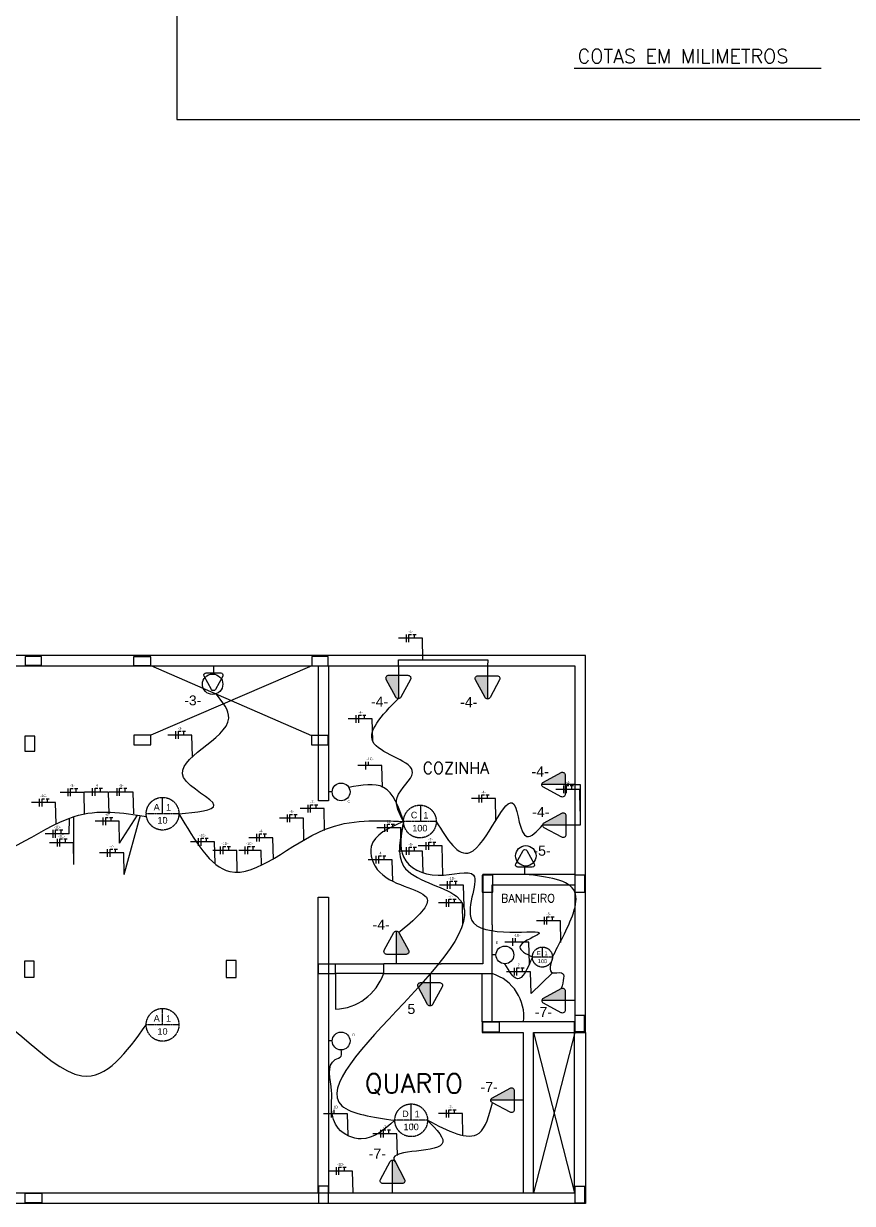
# Model space of a CAD drawing. Header units: millimetres. Extents: x -38738 to 42872, y -691 to 46851.
# Drawn here: x 11570 to 22714, y -204 to 15654 of the extents above; entities that cross this region are included whole.
import ezdxf
from ezdxf.enums import TextEntityAlignment as Align

# ---------------------------------------------------------------- set-up
doc = ezdxf.new("R2010")
doc.units = ezdxf.units.MM
doc.linetypes.add('ACAD_ISO04W100', pattern=[30, 24, -3, 0, -3])
for name, color, linetype in [('ARQ-EIXOS', 2, 'ACAD_ISO04W100'), ('CARIMBO', 7, 'Continuous'), ('COTAS', 1, 'Continuous'), ('ELE-FIAÇÃO', 10, 'Continuous'), ('ELETRODUTO_LAJE', 5, 'Continuous'), ('FUSION001', 7, 'Continuous'), ('MOBILIA', 2, 'Continuous'), ('TXT_0', 7, 'Continuous'), ('TXT_2', 3, 'Continuous')]:
    doc.layers.add(name, color=color, linetype=linetype)
doc.styles.add('ADITIVOCAD', font='ROMANS.shx')
doc.styles.add('ROMANS', font='romans.shx')
doc.styles.get("Standard").update_dxf_attribs({"font": 'arial.ttf'})

# ---------------------------------------------------------------- blocks, each defined once
blk = doc.blocks.new('ADCE_TB_2P')
blk.add_lwpolyline([(0, 0), (0.084, 0), (0.084, 0.085, -0.557537), (0.121, 0.108), (0.278, 0.023, -0.595912), (0.278, -0.023), (0.121, -0.108, -0.578922), (0.084, -0.085), (0.084, 0)], format="xyb")
at = {"flags": 8}
for tag, p in [('$C', (0.199, 0.318)), ('$A', (0.199, -0.182))]:
    blk.add_attdef(tag, text='', height=0.09, dxfattribs=at).set_placement(p, align=Align.MIDDLE)
blk = doc.blocks.new('ADCE_INTS1')
blk.add_circle((0.0635, 0), 0.0635)
at = {"flags": 8}
for tag, p in [('$B', (0.1735, 0.1343)), ('$A', (0.1594, -0.1326))]:
    blk.add_attdef(tag, text='', height=0.09, dxfattribs=at).set_placement(p, align=Align.MIDDLE)

msp = doc.modelspace()

# ---------------------------------------------------------------- hatches: boundary and pattern name
for points in [[(16609, 6895), (16478, 6895, 0.557537), (16447, 6840), (16575, 6602, 0.275364), (16609, 6582)], [(17809, 6889), (17678, 6889, 0.557537), (17646, 6834), (17775, 6596, 0.275364), (17809, 6576)], [(18852, 5425), (18852, 5556, 0.557537), (18797, 5587), (18559, 5459, 0.275364), (18539, 5425)], [(18862, 4879), (18862, 5010, 0.557537), (18807, 5042), (18569, 4913, 0.275364), (18549, 4879)], [(16583, 3143), (16714, 3143, 0.557537), (16746, 3198), (16617, 3436, 0.275364), (16583, 3456)], [(17036, 2763), (16905, 2763, 0.557537), (16874, 2708), (17002, 2471, 0.275364), (17036, 2451)], [(18854, 2521), (18854, 2652, 0.557537), (18799, 2684), (18561, 2555, 0.275364), (18541, 2521)], [(18166, 1183), (18166, 1314, 0.557537), (18111, 1345), (17873, 1217, 0.275364), (17853, 1183)], [(16531, 64), (16662, 64, 0.557537), (16693, 119), (16565, 357, 0.275364), (16531, 377)]]:
    msp.add_hatch(color=256).paths.add_polyline_path(points)

# ---------------------------------------------------------------- linework, layer by layer
at = {"linetype": 'Continuous'}
for p, q in [((15444, 7023), (13279, 6091)), ((13281, 7028), (15440, 6087)), ((15763, 2885), (15763, 2407)), ((18982, 2095), (18426, -63)), ((18426, 2094), (18976, -63))]:
    msp.add_line(p, q, dxfattribs=at)
for p, q in [((16609, 6895), (16609, 6582)), ((17809, 6889), (17809, 6576)), ((18852, 5425), (18539, 5425)), ((18862, 4879), (18549, 4879)), ((16583, 3143), (16583, 3456)), ((17036, 2763), (17036, 2451)), ((18854, 2521), (18541, 2521)), ((18166, 1183), (17853, 1183)), ((16531, 64), (16531, 377))]:
    msp.add_line(p, q)
for points in [[(16609, 7022), (16609, 6895), (16738, 6895, -0.557537), (16772, 6840), (16643, 6602, -0.595912), (16575, 6602), (16447, 6840, -0.578922), (16481, 6895), (16609, 6895)], [(17809, 7016), (17809, 6889), (17937, 6889, -0.557537), (17971, 6834), (17843, 6596, -0.595912), (17775, 6596), (17646, 6834, -0.578922), (17680, 6889), (17809, 6889)], [(18979, 5425), (18852, 5425), (18852, 5296, -0.557537), (18797, 5262), (18559, 5391, -0.595912), (18559, 5459), (18797, 5587, -0.578922), (18852, 5553), (18852, 5425)], [(18989, 4879), (18862, 4879), (18862, 4751, -0.557537), (18807, 4717), (18569, 4845, -0.595912), (18569, 4913), (18807, 5042, -0.578922), (18862, 5008), (18862, 4879)], [(16583, 3016), (16583, 3143), (16454, 3143, -0.557537), (16420, 3198), (16549, 3436, -0.595912), (16617, 3436), (16746, 3198, -0.578922), (16712, 3143), (16583, 3143)], [(17036, 2890), (17036, 2763), (17165, 2763, -0.557537), (17199, 2708), (17070, 2471, -0.595912), (17002, 2471), (16874, 2708, -0.578922), (16908, 2763), (17036, 2763)], [(18981, 2521), (18854, 2521), (18854, 2393, -0.557537), (18799, 2359), (18561, 2487, -0.595912), (18561, 2555), (18799, 2684, -0.578922), (18854, 2650), (18854, 2521)], [(18293, 1183), (18166, 1183), (18166, 1054, -0.557537), (18111, 1020), (17873, 1149, -0.595912), (17873, 1217), (18111, 1345, -0.578922), (18166, 1311), (18166, 1183)], [(16531, -63), (16531, 64), (16402, 64, -0.557537), (16368, 119), (16497, 357, -0.595912), (16565, 357), (16693, 119, -0.578922), (16659, 64), (16531, 64)]]:
    msp.add_lwpolyline(points, format="xyb")
for centre, radius, start, end in [((15736, 3120), 714, 272.1684, 340.6488), ((17693, 2307), 604, 353.2739, 72.8069)]:
    msp.add_arc(centre, radius, start, end, dxfattribs=at)
at = {"layer": 'ARQ-EIXOS'}
for p, q in [((13659, 5034), (13219, 5034)), ((17119, 4929), (16679, 4929)), ((18681, 3107), (18412, 3107)), ((13439, 2196), (13439, 2416)), ((13659, 2196), (13219, 2196)), ((17002, 913), (16562, 913))]:
    msp.add_line(p, q, dxfattribs=at)
for centre, radius in [((13439, 5034), 220), ((16899, 4929), 220), ((18546, 3107), 135), ((13439, 2196), 220), ((16782, 913), 220)]:
    msp.add_circle(centre, radius, dxfattribs=at)
at = {"layer": 'CARIMBO', "ltscale": 0.03}
for p, q in [((5571, 7020), (14123, 7023)), ((16305, 7020), (16341, 7020)), ((18125, 7020), (18982, 7020)), ((18982, 6158), (18982, 6121)), ((15670, 5554), (15670, 5474)), ((15720, 5327), (15670, 5327)), ((18982, 5123), (18982, 5086)), ((17871, 3539), (17871, 3459)), ((17149, 3016), (17186, 3016)), ((17922, 3136), (17871, 3136)), ((16651, 2884), (16731, 2884)), ((18982, 2719), (18982, 2682)), ((15720, 1979), (15670, 1979)), ((15670, 1859), (15670, 1779)), ((18289, 1523), (18289, 1443)), ((16284, -63), (16364, -63))]:
    msp.add_line(p, q, dxfattribs=at)
for centre in [(14112, 6774), (18323, 4468)]:
    msp.add_circle(centre, 137, dxfattribs=at)
at = {"layer": 'COTAS', "ltscale": 0.03}
for p, q in [((12183, 4763), (12189, 4976)), ((12247, 4352), (12247, 4995)), ((12862, 4640), (13101, 5015)), ((12923, 4215), (13144, 5015)), ((18393, 2617), (18681, 2897))]:
    msp.add_line(p, q, dxfattribs=at)
at = {"layer": 'ELE-FIAÇÃO'}
for points in [[(16939, 7101), (16932, 7393), (16609, 7393)], [(16717, 7341), (16717, 7445)], [(16751, 7341), (16751, 7445), (16786, 7445)], [(16804, 7445), (16847, 7445)], [(16825, 7393), (16825, 7445)], [(16044, 6255), (16044, 6359)], [(16078, 6255), (16078, 6359), (16113, 6359)], [(16131, 6359), (16174, 6359)], [(16152, 6307), (16152, 6359)], [(16266, 6015), (16259, 6307), (15936, 6307)], [(13841, 5799), (13834, 6091), (13511, 6091)], [(13618, 6039), (13618, 6143)], [(13652, 6039), (13652, 6143), (13687, 6143)], [(13706, 6143), (13749, 6143)], [(13726, 6091), (13726, 6143)], [(16173, 5629), (16173, 5732)], [(16207, 5680), (16207, 5732), (16207, 5732)], [(16395, 5388), (16388, 5680), (16065, 5680)], [(18834, 5310), (18834, 5413)], [(18868, 5310), (18868, 5413), (18903, 5413)], [(18921, 5413), (18964, 5413)], [(18942, 5361), (18942, 5413)], [(11784, 5132), (11784, 5236)], [(11818, 5132), (11818, 5236), (11853, 5236)], [(11872, 5236), (11915, 5236)], [(11892, 5184), (11892, 5236)], [(12391, 5028), (12384, 5320), (12061, 5320)], [(12168, 5268), (12168, 5372)], [(12203, 5268), (12203, 5372), (12237, 5372)], [(12256, 5372), (12299, 5372)], [(12277, 5320), (12277, 5372)], [(12721, 5032), (12714, 5324), (12391, 5324)], [(12498, 5272), (12498, 5376)], [(12532, 5272), (12532, 5376), (12567, 5376)], [(12586, 5376), (12629, 5376)], [(12606, 5324), (12606, 5376)], [(13051, 5032), (13044, 5324), (12721, 5324)], [(12828, 5272), (12828, 5376)], [(12862, 5272), (12862, 5376), (12897, 5376)], [(12916, 5376), (12959, 5376)], [(12936, 5324), (12936, 5376)], [(17921, 4945), (17914, 5237), (17591, 5237)], [(17698, 5185), (17698, 5289)], [(17732, 5185), (17732, 5289), (17767, 5289)], [(17786, 5289), (17829, 5289)], [(17806, 5237), (17806, 5289)], [(19056, 5069), (19049, 5361), (18726, 5361)], [(12007, 4892), (12000, 5184), (11677, 5184)], [(15618, 4810), (15611, 5103), (15288, 5103)], [(15395, 5051), (15395, 5155)], [(15429, 5051), (15429, 5155), (15464, 5155)], [(15483, 5155), (15526, 5155)], [(15503, 5103), (15503, 5155)], [(12862, 4640), (12855, 4932), (12532, 4932)], [(12640, 4880), (12640, 4984)], [(12674, 4880), (12674, 4984), (12709, 4984)], [(12727, 4984), (12770, 4984)], [(12748, 4932), (12748, 4984)], [(15340, 4679), (15333, 4972), (15010, 4972)], [(15118, 4920), (15118, 5023)], [(15152, 4920), (15152, 5023), (15186, 5023)], [(15205, 5023), (15248, 5023)], [(15226, 4972), (15226, 5023)], [(12183, 4763), (12183, 4763), (11859, 4763)], [(11967, 4711), (11967, 4815)], [(12001, 4711), (12001, 4815), (12036, 4815)], [(12054, 4815), (12098, 4815)], [(12075, 4763), (12075, 4815)], [(14706, 4660), (14706, 4763)], [(14740, 4660), (14740, 4763), (14775, 4763)], [(14793, 4763), (14837, 4763)], [(14814, 4711), (14814, 4763)], [(16649, 4549), (16643, 4842), (16320, 4842)], [(16427, 4790), (16427, 4894)], [(16461, 4790), (16461, 4894), (16496, 4894)], [(16514, 4894), (16558, 4894)], [(16535, 4842), (16535, 4894)], [(12247, 4352), (12240, 4644), (11917, 4644)], [(12025, 4592), (12025, 4696)], [(12059, 4592), (12059, 4696), (12094, 4696)], [(12112, 4696), (12155, 4696)], [(12133, 4644), (12133, 4696)], [(14145, 4363), (14138, 4656), (13815, 4656)], [(13923, 4604), (13923, 4707)], [(13957, 4604), (13957, 4707), (13992, 4707)], [(14010, 4707), (14053, 4707)], [(14031, 4656), (14031, 4707)], [(14929, 4419), (14922, 4711), (14599, 4711)], [(17207, 4209), (17200, 4601), (16877, 4601)], [(16984, 4549), (16984, 4652)], [(17018, 4549), (17018, 4652), (17053, 4652)], [(17071, 4652), (17115, 4652)], [(17092, 4601), (17092, 4652)], [(12923, 4215), (12916, 4507), (12593, 4507)], [(12700, 4455), (12700, 4559)], [(12734, 4455), (12734, 4559), (12769, 4559)], [(12787, 4559), (12831, 4559)], [(12808, 4507), (12808, 4559)], [(14443, 4248), (14436, 4540), (14113, 4540)], [(14220, 4489), (14220, 4592)], [(14254, 4489), (14254, 4592), (14289, 4592)], [(14307, 4592), (14351, 4592)], [(14328, 4540), (14328, 4592)], [(14770, 4344), (14766, 4540), (14463, 4540)], [(14550, 4489), (14550, 4592)], [(14584, 4489), (14584, 4592), (14619, 4592)], [(14637, 4592), (14681, 4592)], [(14658, 4540), (14658, 4592)], [(16312, 4363), (16312, 4466)], [(16346, 4363), (16346, 4466), (16381, 4466)], [(16400, 4466), (16443, 4466)], [(16420, 4414), (16420, 4466)], [(16943, 4240), (16936, 4532), (16613, 4532)], [(16720, 4480), (16720, 4584)], [(16754, 4480), (16754, 4584), (16789, 4584)], [(16808, 4584), (16851, 4584)], [(16828, 4532), (16828, 4584)], [(16535, 4122), (16528, 4414), (16205, 4414)], [(17272, 4023), (17272, 4126)], [(17306, 4023), (17306, 4126), (17341, 4126)], [(17359, 4126), (17402, 4126)], [(17380, 4075), (17380, 4126)], [(17494, 3782), (17487, 4075), (17164, 4075)], [(17478, 3543), (17471, 3836), (17148, 3836)], [(17256, 3784), (17256, 3887)], [(17290, 3784), (17290, 3887), (17324, 3887)], [(17343, 3887), (17386, 3887)], [(17364, 3836), (17364, 3887)], [(18573, 3545), (18573, 3648)], [(18607, 3545), (18607, 3648), (18641, 3648)], [(18660, 3648), (18703, 3648)], [(18681, 3596), (18681, 3648)], [(18795, 3304), (18788, 3596), (18465, 3596)], [(18149, 3257), (18149, 3361)], [(18183, 3309), (18183, 3361), (18183, 3361)], [(18372, 3016), (18365, 3309), (18042, 3309)], [(18393, 2617), (18386, 2910), (18063, 2910)], [(18170, 2858), (18170, 2962)], [(18204, 2858), (18204, 2962), (18239, 2962)], [(18258, 2962), (18301, 2962)], [(18278, 2910), (18278, 2962)], [(15933, 709), (15926, 1001), (15603, 1001)], [(15711, 949), (15711, 1053)], [(15745, 1001), (15745, 1053), (15745, 1053)], [(17477, 709), (17470, 1002), (17147, 1002)], [(17255, 950), (17255, 1054)], [(17289, 950), (17289, 1054), (17324, 1054)], [(17342, 1054), (17385, 1054)], [(17363, 1002), (17363, 1054)], [(16597, 441), (16590, 733), (16267, 733)], [(16374, 681), (16374, 785)], [(16408, 681), (16408, 785), (16443, 785)], [(16461, 785), (16505, 785)], [(16482, 733), (16482, 785)], [(16000, -63), (15993, 230), (15670, 230)], [(15777, 178), (15777, 281)], [(15811, 178), (15811, 281), (15846, 281)], [(15864, 281), (15908, 281)], [(15885, 230), (15885, 281)]]:
    msp.add_lwpolyline(points, dxfattribs=at)
at = {"layer": 'ELETRODUTO_LAJE', "ltscale": 0.03}
for p, q in [((16609, 7020), (16609, 7020)), ((18979, 5425), (19056, 5425)), ((19056, 5425), (19056, 4881)), ((19056, 4881), (18989, 4879))]:
    msp.add_line(p, q, dxfattribs=at)
msp.add_lwpolyline([(16609, 7022), (16609, 7101), (17812, 7101), (17809, 7016)], dxfattribs=at)
for points in [[(13659, 5034), (14130, 5149), (13722, 5521), (14329, 6318), (14159, 6645)], [(16679, 4929), (16594, 5251), (16800, 5585), (16286, 5972), (16609, 6582)], [(16679, 4929), (16410, 5388), (15943, 5388)], [(17119, 4929), (17572, 4513), (18163, 5162), (18337, 4726), (18549, 4879)], [(9588, 4894), (10114, 5140), (10822, 4532), (12249, 4996), (13222, 4996)], [(13659, 5034), (14344, 4256), (15618, 4821), (16679, 4929)], [(16679, 4929), (16679, 4331), (17389, 3924), (15849, 1108), (16562, 913)], [(16679, 4929), (16245, 4592), (16360, 4247), (16997, 3887), (16617, 3436)], [(16679, 4929), (16679, 4453), (17143, 4207), (17621, 4207), (17621, 3566), (18480, 3405), (18244, 3241), (18412, 3107)], [(18681, 3107), (18824, 3383), (18982, 3980), (18312, 4219)], [(18412, 3107), (18209, 2814), (18042, 3016)], [(18681, 3107), (18681, 2897), (18801, 2897), (18799, 2684)], [(9588, 2196), (10590, 1758), (10884, 2278), (12355, 1509), (13219, 2196)], [(16562, 913), (16110, 663), (15802, 805), (15712, 1057), (15712, 1308), (15761, 1728), (15840, 1777), (15840, 1859)], [(17002, 913), (17694, 741), (17873, 1149)], [(17002, 913), (17195, 591), (16565, 357), (16570, 351)]]:
    msp.add_spline(points, degree=3, dxfattribs=at)
at = {"layer": 'FUSION001'}
for p, q in [((19124, 7161), (4555, 7161)), ((11813, 7145), (11592, 7145)), ((11592, 7145), (11592, 7029)), ((11813, 7029), (11813, 7145)), ((13281, 7144), (13048, 7144)), ((13048, 7144), (13048, 7028)), ((13281, 7028), (13281, 7144)), ((15665, 7146), (15444, 7146)), ((15444, 7146), (15444, 7023)), ((15665, 7023), (15665, 7146)), ((19124, 2095), (19124, 7161)), ((11592, 7029), (11813, 7029)), ((13048, 7028), (13281, 7028)), ((14088, 7020), (16305, 7020)), ((15444, 7023), (15665, 7023)), ((15536, 6087), (15536, 7020)), ((15536, 7020), (15670, 7020)), ((15670, 7020), (15670, 5554)), ((16341, 7020), (18125, 7020)), ((18982, 7020), (18982, 6158)), ((11720, 6077), (11587, 6077)), ((11587, 6077), (11587, 5875)), ((11720, 5875), (11720, 6077)), ((13279, 6091), (13053, 6091)), ((13053, 6091), (13053, 5961)), ((13279, 5961), (13279, 6091)), ((15536, 6087), (15440, 6087)), ((15440, 6087), (15440, 5961)), ((15667, 6087), (15536, 6087)), ((15536, 5961), (15536, 6087)), ((15667, 5961), (15667, 6087)), ((18982, 6121), (18982, 5123)), ((11587, 5875), (11720, 5875)), ((13053, 5961), (13279, 5961)), ((15440, 5961), (15536, 5961)), ((15536, 5961), (15667, 5961)), ((15536, 5207), (15536, 5961)), ((15670, 5474), (15670, 5207)), ((15670, 5207), (15536, 5207)), ((18982, 5086), (18982, 4219)), ((13462, 4984), (13451, 4979)), ((13451, 4977), (13462, 4982)), ((17745, 4209), (17736, 4209)), ((17736, 4209), (17736, 3980)), ((18148, 4219), (17745, 4219)), ((17745, 4219), (17745, 4209)), ((17879, 4209), (17745, 4209)), ((17745, 4209), (17745, 3980)), ((17879, 4079), (17879, 4209)), ((18205, 4219), (18125, 4219)), ((18982, 4219), (18185, 4219)), ((19116, 4207), (18981, 4207)), ((18981, 4207), (18981, 4079)), ((19116, 3980), (19116, 4207)), ((17736, 3980), (17745, 3980)), ((17745, 3980), (17871, 3980)), ((17745, 3980), (17745, 3016)), ((17871, 3980), (17871, 4079)), ((17871, 4079), (17879, 4079)), ((17871, 3980), (17879, 3980)), ((17871, 3539), (17871, 3980)), ((17879, 3980), (17879, 4079)), ((17879, 4079), (18981, 4079)), ((18981, 4079), (18981, 3980)), ((18981, 4079), (18982, 4079)), ((18981, 3980), (18982, 3980)), ((18982, 4079), (18982, 3980)), ((18982, 3980), (19116, 3980)), ((18982, 3980), (18982, 2719)), ((15533, 3012), (15533, 3910)), ((15533, 3910), (15670, 3910)), ((15670, 3910), (15670, 3012)), ((17871, 2884), (17871, 3459)), ((11713, 3054), (11581, 3054)), ((11581, 3054), (11581, 2837)), ((11713, 2837), (11713, 3054)), ((14427, 3063), (14292, 3063)), ((14292, 3063), (14292, 2832)), ((14427, 2832), (14427, 3063)), ((15763, 2885), (15763, 3014)), ((15763, 3014), (16410, 3014)), ((16410, 3014), (16410, 2885)), ((17149, 3016), (16416, 3016)), ((17745, 3016), (17186, 3016)), ((15533, 3012), (15529, 3012)), ((15529, 3012), (15529, 2885)), ((15529, 2885), (15533, 2885)), ((15670, 3012), (15533, 3012)), ((15533, 2885), (15533, 3012)), ((15533, 2885), (15670, 2885)), ((15533, -63), (15533, 2885)), ((15763, 3012), (15670, 3012)), ((15670, 3012), (15670, 2885)), ((15670, 2885), (15763, 2885)), ((15670, 2885), (15670, 1859)), ((15763, 2885), (15763, 3012)), ((16410, 2885), (15763, 2885)), ((16410, 2913), (16410, 2884)), ((16410, 2884), (16651, 2884)), ((16731, 2884), (17871, 2884)), ((17735, 2236), (17735, 2884)), ((17735, 2884), (17865, 2884)), ((17865, 2884), (17865, 2236)), ((11581, 2837), (11713, 2837)), ((14292, 2832), (14427, 2832)), ((18982, 2682), (18982, 2095)), ((17735, 2236), (17735, 2094)), ((18976, 2236), (17735, 2236)), ((17865, 2236), (17735, 2236)), ((17970, 2232), (17741, 2232)), ((17741, 2232), (17741, 2103)), ((17970, 2103), (17970, 2232)), ((18976, 2094), (18976, 2236)), ((19114, 2322), (18984, 2322)), ((18984, 2322), (18984, 2106)), ((19114, 2106), (19114, 2322)), ((17735, 2094), (18289, 2094)), ((17741, 2103), (17970, 2103)), ((18289, 2094), (18289, 1523)), ((18426, -63), (18426, 2094)), ((18426, 2094), (18976, 2094)), ((18976, -63), (18976, 2095)), ((18976, 2095), (19124, 2095)), ((18982, 2095), (19124, 2095)), ((18984, 2106), (19114, 2106)), ((19124, 2095), (19124, -204)), ((15670, 1779), (15670, -63)), ((18289, 1443), (18289, -63)), ((16805, 863), (16794, 858)), ((16795, 856), (16806, 861)), ((15669, 29), (15535, 29)), ((15535, 29), (15535, -63)), ((15669, -63), (15669, 29)), ((19118, 23), (18982, 23)), ((18982, 23), (18982, -197)), ((19118, -197), (19118, 23)), ((10276, -63), (15535, -63)), ((11818, -72), (11586, -72)), ((11586, -72), (11586, -191)), ((11818, -191), (11818, -72)), ((15535, -63), (15533, -63)), ((15535, -63), (15535, -200)), ((15535, -63), (15669, -63)), ((15669, -200), (15669, -63)), ((15669, -63), (16284, -63)), ((15670, -63), (15669, -63)), ((16364, -63), (18976, -63)), ((18289, -63), (18426, -63)), ((19124, -204), (877, -204)), ((11586, -191), (11818, -191)), ((15535, -200), (15669, -200)), ((18982, -197), (19118, -197))]:
    msp.add_line(p, q, dxfattribs=at)
for points in [[(13411, 4984), (13410, 4983), (13410, 4983), (13410, 4983), (13410, 4983), (13410, 4983), (13410, 4983), (13410, 4983), (13410, 4983), (13410, 4983), (13410, 4983), (13410, 4983), (13410, 4983), (13410, 4983), (13410, 4983), (13410, 4983), (13410, 4983), (13410, 4982), (13410, 4982), (13409, 4982), (13409, 4982), (13409, 4982), (13409, 4982), (13409, 4982), (13409, 4982), (13409, 4982), (13409, 4982), (13409, 4982), (13409, 4982), (13409, 4982), (13409, 4982), (13409, 4982), (13409, 4982), (13409, 4982), (13409, 4982), (13409, 4982), (13409, 4982)], [(13411, 4984), (13411, 4983), (13410, 4983), (13410, 4983), (13410, 4983), (13410, 4983), (13410, 4983), (13410, 4983), (13410, 4983), (13410, 4983), (13410, 4983), (13410, 4982), (13410, 4982), (13410, 4982), (13410, 4982), (13410, 4982), (13410, 4982), (13410, 4982), (13410, 4982), (13410, 4982), (13410, 4982), (13410, 4982), (13410, 4982), (13410, 4982), (13410, 4982), (13410, 4982), (13410, 4982), (13410, 4982), (13410, 4982), (13410, 4982), (13410, 4982), (13410, 4982), (13410, 4982), (13410, 4982), (13410, 4982), (13410, 4982), (13410, 4982)], [(13451, 4979), (13451, 4979), (13451, 4979), (13451, 4979), (13451, 4979), (13451, 4978), (13451, 4978), (13451, 4978), (13451, 4978), (13451, 4978), (13451, 4978), (13451, 4978), (13451, 4978), (13451, 4978), (13451, 4978), (13451, 4978), (13451, 4978), (13451, 4978), (13451, 4978), (13451, 4978), (13451, 4978), (13451, 4978), (13451, 4978), (13451, 4978), (13451, 4978), (13451, 4978), (13451, 4977), (13451, 4977), (13451, 4977), (13451, 4977), (13451, 4977), (13451, 4977), (13451, 4977), (13451, 4977), (13451, 4977), (13451, 4977), (13451, 4977)], [(13451, 4979), (13451, 4979), (13451, 4979), (13451, 4979), (13451, 4978), (13451, 4978), (13451, 4978), (13451, 4978), (13451, 4978), (13451, 4978), (13451, 4978), (13451, 4978), (13451, 4978), (13451, 4978), (13451, 4978), (13451, 4978), (13451, 4978), (13451, 4978), (13451, 4978), (13451, 4978), (13451, 4978), (13451, 4977), (13451, 4977), (13451, 4977), (13451, 4977), (13451, 4977), (13451, 4977), (13451, 4977), (13451, 4977), (13451, 4977), (13451, 4977), (13451, 4977), (13451, 4977), (13451, 4977), (13451, 4977), (13451, 4977), (13451, 4977)], [(13462, 4984), (13462, 4984), (13462, 4984), (13462, 4984), (13462, 4984), (13462, 4984), (13462, 4983), (13462, 4983), (13462, 4983), (13462, 4983), (13462, 4983), (13462, 4983), (13462, 4983), (13462, 4983), (13463, 4983), (13463, 4983), (13463, 4983), (13463, 4983), (13463, 4983), (13463, 4983), (13463, 4983), (13463, 4983), (13463, 4983), (13463, 4983), (13463, 4983), (13463, 4983), (13463, 4983), (13463, 4983), (13463, 4983), (13463, 4983), (13463, 4983), (13463, 4983), (13463, 4983), (13463, 4983), (13463, 4983), (13463, 4983), (13463, 4983)], [(13462, 4984), (13462, 4984), (13462, 4984), (13462, 4983), (13462, 4983), (13462, 4983), (13462, 4983), (13462, 4983), (13462, 4983), (13462, 4983), (13462, 4983), (13462, 4983), (13462, 4983), (13462, 4983), (13462, 4983), (13462, 4983), (13462, 4983), (13462, 4983), (13462, 4983), (13462, 4983), (13462, 4983), (13462, 4983), (13462, 4983), (13462, 4982), (13462, 4982), (13462, 4982), (13462, 4982), (13462, 4982), (13462, 4982), (13462, 4982), (13462, 4982), (13462, 4982), (13462, 4982), (13462, 4982), (13462, 4982), (13462, 4982), (13462, 4982)], [(16911, 4874), (16911, 4873), (16911, 4873), (16911, 4873), (16911, 4873), (16911, 4873), (16911, 4873), (16911, 4873), (16911, 4873), (16911, 4873), (16911, 4873), (16911, 4873), (16911, 4873), (16911, 4872), (16912, 4872), (16912, 4872), (16912, 4872), (16912, 4872), (16912, 4872), (16912, 4872), (16912, 4872), (16912, 4872), (16912, 4872), (16912, 4872), (16912, 4872), (16912, 4872), (16912, 4872), (16912, 4872), (16912, 4872), (16912, 4872), (16912, 4872), (16912, 4872), (16912, 4872), (16912, 4872), (16912, 4872), (16912, 4872), (16912, 4872)], [(16911, 4874), (16911, 4873), (16911, 4873), (16911, 4873), (16911, 4873), (16911, 4873), (16911, 4873), (16911, 4873), (16911, 4873), (16911, 4873), (16911, 4873), (16911, 4872), (16911, 4872), (16911, 4872), (16911, 4872), (16911, 4872), (16911, 4872), (16911, 4872), (16911, 4872), (16911, 4872), (16911, 4872), (16911, 4872), (16911, 4872), (16911, 4872), (16911, 4872), (16911, 4872), (16911, 4872), (16911, 4872), (16911, 4872), (16911, 4872), (16911, 4872), (16911, 4872), (16911, 4872), (16911, 4872), (16911, 4872), (16911, 4872), (16911, 4872)], [(18554, 3073), (18554, 3073), (18554, 3073), (18554, 3073), (18554, 3073), (18554, 3073), (18554, 3073), (18554, 3073), (18554, 3073), (18554, 3073), (18554, 3073), (18554, 3073), (18554, 3072), (18554, 3072), (18554, 3072), (18554, 3072), (18554, 3072), (18554, 3072), (18554, 3072), (18554, 3072), (18554, 3072), (18554, 3072), (18554, 3072), (18554, 3072), (18554, 3072), (18554, 3072), (18554, 3072), (18554, 3072), (18554, 3072), (18554, 3072), (18554, 3072), (18554, 3072), (18554, 3072), (18554, 3072), (18554, 3072), (18554, 3072), (18554, 3072)], [(18554, 3073), (18554, 3073), (18554, 3073), (18554, 3073), (18554, 3073), (18554, 3073), (18554, 3073), (18554, 3073), (18554, 3073), (18554, 3073), (18554, 3072), (18554, 3072), (18554, 3072), (18554, 3072), (18554, 3072), (18554, 3072), (18554, 3072), (18554, 3072), (18554, 3072), (18554, 3072), (18554, 3072), (18554, 3072), (18554, 3072), (18554, 3072), (18554, 3072), (18554, 3072), (18554, 3072), (18554, 3072), (18554, 3072), (18554, 3072), (18554, 3072), (18554, 3072), (18554, 3072), (18554, 3072), (18554, 3072), (18554, 3072), (18554, 3072)], [(16754, 862), (16754, 862), (16754, 862), (16754, 862), (16754, 862), (16754, 861), (16754, 861), (16754, 861), (16754, 861), (16754, 861), (16754, 861), (16753, 861), (16753, 861), (16753, 861), (16753, 861), (16753, 861), (16753, 861), (16753, 861), (16753, 861), (16753, 861), (16753, 861), (16753, 861), (16753, 861), (16753, 861), (16753, 861), (16753, 861), (16753, 861), (16753, 860), (16753, 860), (16753, 860), (16753, 860), (16753, 860), (16753, 860), (16753, 860), (16753, 860), (16753, 860), (16753, 860)], [(16754, 862), (16754, 862), (16754, 862), (16753, 862), (16753, 862), (16753, 862), (16753, 862), (16753, 862), (16753, 862), (16753, 861), (16753, 861), (16753, 861), (16753, 861), (16753, 861), (16753, 861), (16753, 861), (16753, 861), (16753, 861), (16753, 861), (16753, 861), (16753, 861), (16753, 861), (16753, 861), (16753, 861), (16753, 861), (16753, 861), (16753, 861), (16753, 861), (16753, 861), (16753, 861), (16753, 861), (16753, 861), (16753, 861), (16753, 861), (16753, 861), (16753, 861), (16753, 861)], [(16794, 858), (16794, 858), (16794, 857), (16794, 857), (16794, 857), (16794, 857), (16794, 857), (16794, 857), (16794, 857), (16794, 857), (16794, 857), (16794, 857), (16794, 857), (16794, 857), (16794, 857), (16794, 857), (16794, 857), (16794, 856), (16795, 856), (16795, 856), (16795, 856), (16795, 856), (16795, 856), (16795, 856), (16795, 856), (16795, 856), (16795, 856), (16795, 856), (16795, 856), (16795, 856), (16795, 856), (16795, 856), (16795, 856), (16795, 856), (16795, 856), (16795, 856), (16795, 856)], [(16794, 858), (16794, 858), (16794, 857), (16794, 857), (16794, 857), (16794, 857), (16794, 857), (16794, 857), (16794, 857), (16794, 857), (16794, 857), (16794, 857), (16794, 857), (16794, 857), (16794, 856), (16794, 856), (16794, 856), (16794, 856), (16794, 856), (16794, 856), (16794, 856), (16794, 856), (16794, 856), (16794, 856), (16794, 856), (16794, 856), (16794, 856), (16794, 856), (16794, 856), (16794, 856), (16794, 856), (16794, 856), (16794, 856), (16794, 856), (16794, 856), (16794, 856), (16794, 856)], [(16805, 863), (16805, 863), (16805, 862), (16805, 862), (16805, 862), (16805, 862), (16805, 862), (16806, 862), (16806, 862), (16806, 862), (16806, 862), (16806, 862), (16806, 862), (16806, 862), (16806, 862), (16806, 862), (16806, 862), (16806, 862), (16806, 862), (16806, 862), (16806, 862), (16806, 862), (16806, 862), (16806, 862), (16806, 861), (16806, 861), (16806, 861), (16806, 861), (16806, 861), (16806, 861), (16806, 861), (16806, 861), (16806, 861), (16806, 861), (16806, 861), (16806, 861), (16806, 861)], [(16805, 863), (16805, 863), (16805, 862), (16805, 862), (16805, 862), (16805, 862), (16805, 862), (16805, 862), (16805, 862), (16805, 862), (16805, 862), (16805, 862), (16805, 862), (16805, 862), (16805, 862), (16805, 861), (16805, 861), (16805, 861), (16805, 861), (16806, 861), (16806, 861), (16806, 861), (16806, 861), (16806, 861), (16806, 861), (16806, 861), (16806, 861), (16806, 861), (16806, 861), (16806, 861), (16806, 861), (16806, 861), (16806, 861), (16806, 861), (16806, 861), (16806, 861), (16806, 861)]]:
    msp.add_open_spline(points, degree=3, knots=[0, 0, 0, 0, 0.336599, 0.336599, 0.336599, 0.448799, 0.448799, 0.448799, 0.560999, 0.560999, 0.560999, 0.673198, 0.673198, 0.673198, 0.785398, 0.785398, 0.785398, 0.897598, 0.897598, 0.897598, 1.0098, 1.0098, 1.0098, 1.122, 1.122, 1.122, 1.2342, 1.2342, 1.2342, 1.3464, 1.3464, 1.3464, 1.4586, 1.4586, 1.4586, 1.5708, 1.5708, 1.5708, 1.5708], dxfattribs=at)
at = {"layer": 'MOBILIA', "ltscale": 0.03}
for p, q in [((13439, 5034), (13439, 5254)), ((16911, 4929), (16911, 5148)), ((18546, 3107), (18546, 3242)), ((16782, 913), (16782, 1133))]:
    msp.add_line(p, q, dxfattribs=at)
at = {"layer": 'TXT_0'}
msp.add_line((22293, 15049), (18974, 15049), dxfattribs=at)
at = {"layer": 'TXT_2'}
msp.add_lwpolyline([(42872, 46851), (13631, 46851), (13631, 14367), (42872, 14367)], close=True, dxfattribs=at)

# ---------------------------------------------------------------- block references
at = {"layer": 'TXT_0', "xscale": 1148.361394161691, "yscale": 1148.361394161691, "zscale": 1148.361394161691}
for p, rotation in [((14123, 7023), 270), ((18312, 4219), 89.99999999999999)]:
    msp.add_blockref('ADCE_TB_2P', p, dxfattribs=dict(at, rotation=rotation))
at = {"layer": 'TXT_0', "xscale": 1883.3097375123, "yscale": 1883.3097375123, "zscale": 1883.3097375123}
for p in [(15720, 5327), (17922, 3136), (15720, 1979)]:
    msp.add_blockref('ADCE_INTS1', p, dxfattribs=at)

# ---------------------------------------------------------------- texts
at = {"flags": 8}
for tag, height, p in [('-4-', 34.5, (16774, 7483)), ('-3-', 132, (13845, 6557)), ('-4-', 136, (16357, 6540)), ('-4-', 136, (17556, 6534)), ('-4-', 34.5, (16101, 6398)), ('-3-', 34.5, (13675, 6182)), ('-1C-', 34.5, (16230, 5771)), ('-4-', 136, (18516, 5602)), ('-3-', 34.5, (12226, 5411)), ('-4-', 34.5, (12556, 5415)), ('-5-', 34.5, (12885, 5415)), ('-4-', 34.5, (18891, 5452)), ('-1C-', 34.5, (11841, 5275)), ('-4-', 34.5, (17755, 5327)), ('A', 88, (13360, 5122)), ('1', 88, (13519, 5119)), ('-5-', 34.5, (15175, 5062)), ('-7-', 34.5, (15453, 5193)), ('C', 34.5, (15944, 5198)), ('-4-', 136, (18525, 5057)), ('-6-', 34.5, (12697, 5022)), ('10', 88, (13438, 4945)), ('-1E-', 34.5, (16484, 4932)), ('C', 88, (16821, 5016)), ('1', 88, (16979, 5013)), ('-1D-', 34.5, (12024, 4854)), ('-1C-', 34.5, (13980, 4746)), ('-4-', 34.5, (14763, 4802)), ('100', 88, (16898, 4840)), ('-1E-', 34.5, (12082, 4734)), ('-7-', 34.5, (12757, 4598)), ('-1D-', 34.5, (14277, 4631)), ('-1E-', 34.5, (14607, 4631)), ('-5-', 34.5, (16777, 4623)), ('-7-', 34.5, (17041, 4691)), ('-5-', 136, (18541, 4536)), ('-4-', 34.5, (16369, 4505)), ('-1D-', 34.5, (17329, 4165)), ('-7-', 34.5, (17313, 3926)), ('-5-', 34.5, (18630, 3687)), ('-4-', 136, (16378, 3542)), ('-1E-', 34.5, (18206, 3399)), ('E', 34.5, (17934, 3302)), ('E', 53.8, (18498, 3160)), ('1', 53.8, (18595, 3159)), ('-7-', 34.5, (18227, 3000)), ('100', 53.8, (18546, 3052)), ('5', 136, (16784, 2409)), ('-7-', 136, (18560, 2369)), ('A', 88, (13360, 2283)), ('1', 88, (13519, 2281)), ('10', 88, (13438, 2107)), ('D', 34.5, (16009, 2061)), ('-7-', 136, (17830, 1360)), ('-1D-', 34.5, (15768, 1091)), ('D', 88, (16704, 1000)), ('1', 88, (16862, 998)), ('-7-', 34.5, (17312, 1092)), ('-7-', 34.5, (16431, 824)), ('100', 88, (16781, 824)), ('-7-', 136, (16326, 463)), ('-1D-', 34.5, (15834, 320))]:
    msp.add_attdef(tag, text='', height=height, dxfattribs=at).set_placement(p, align=Align.MIDDLE)
at = {"layer": 'FUSION001', "ltscale": 0.03, "style": 'ROMANS'}
for s, height, p in [('COZINHA', 156.8, (16935, 5570)), ('BANHEIRO', 110.8, (17989, 3842)), ('QUARTO', 254.5, (16159, 1281))]:
    msp.add_text(s, height=height, dxfattribs=at).set_placement(p)
at = {"layer": 'TXT_0', "style": 'ADITIVOCAD'}
msp.add_text('COTAS EM MILIMETROS', height=188.33, dxfattribs=at).set_placement((19020, 15124))

doc.saveas('drawing.dxf')
